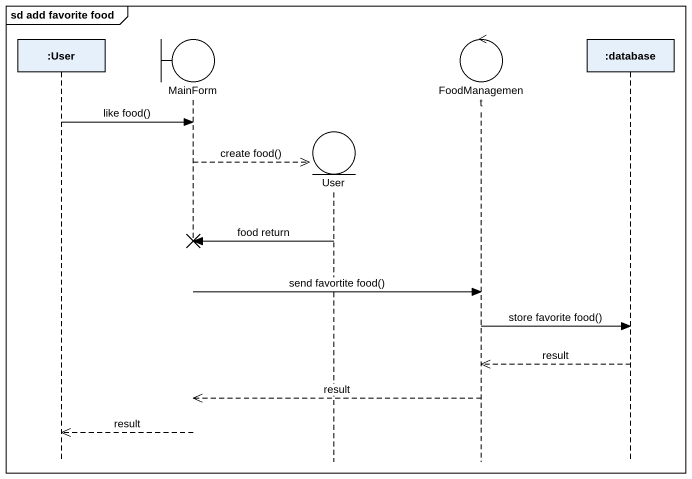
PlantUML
@startuml
mainframe sd add favorite food
hide footbox
participant ":User" as User
boundary MainForm
entity "User" as User_2
control FoodManagement
participant ":database" as database_

User -> MainForm : like food()
MainForm -->> User_2 ** : create food()
User_2 -> MainForm !! : food return
MainForm -> FoodManagement : send favortite food()
FoodManagement -> database_ : store favorite food()
database_ -->> FoodManagement : result
FoodManagement -->> MainForm : result
MainForm -->> User : result
@enduml
